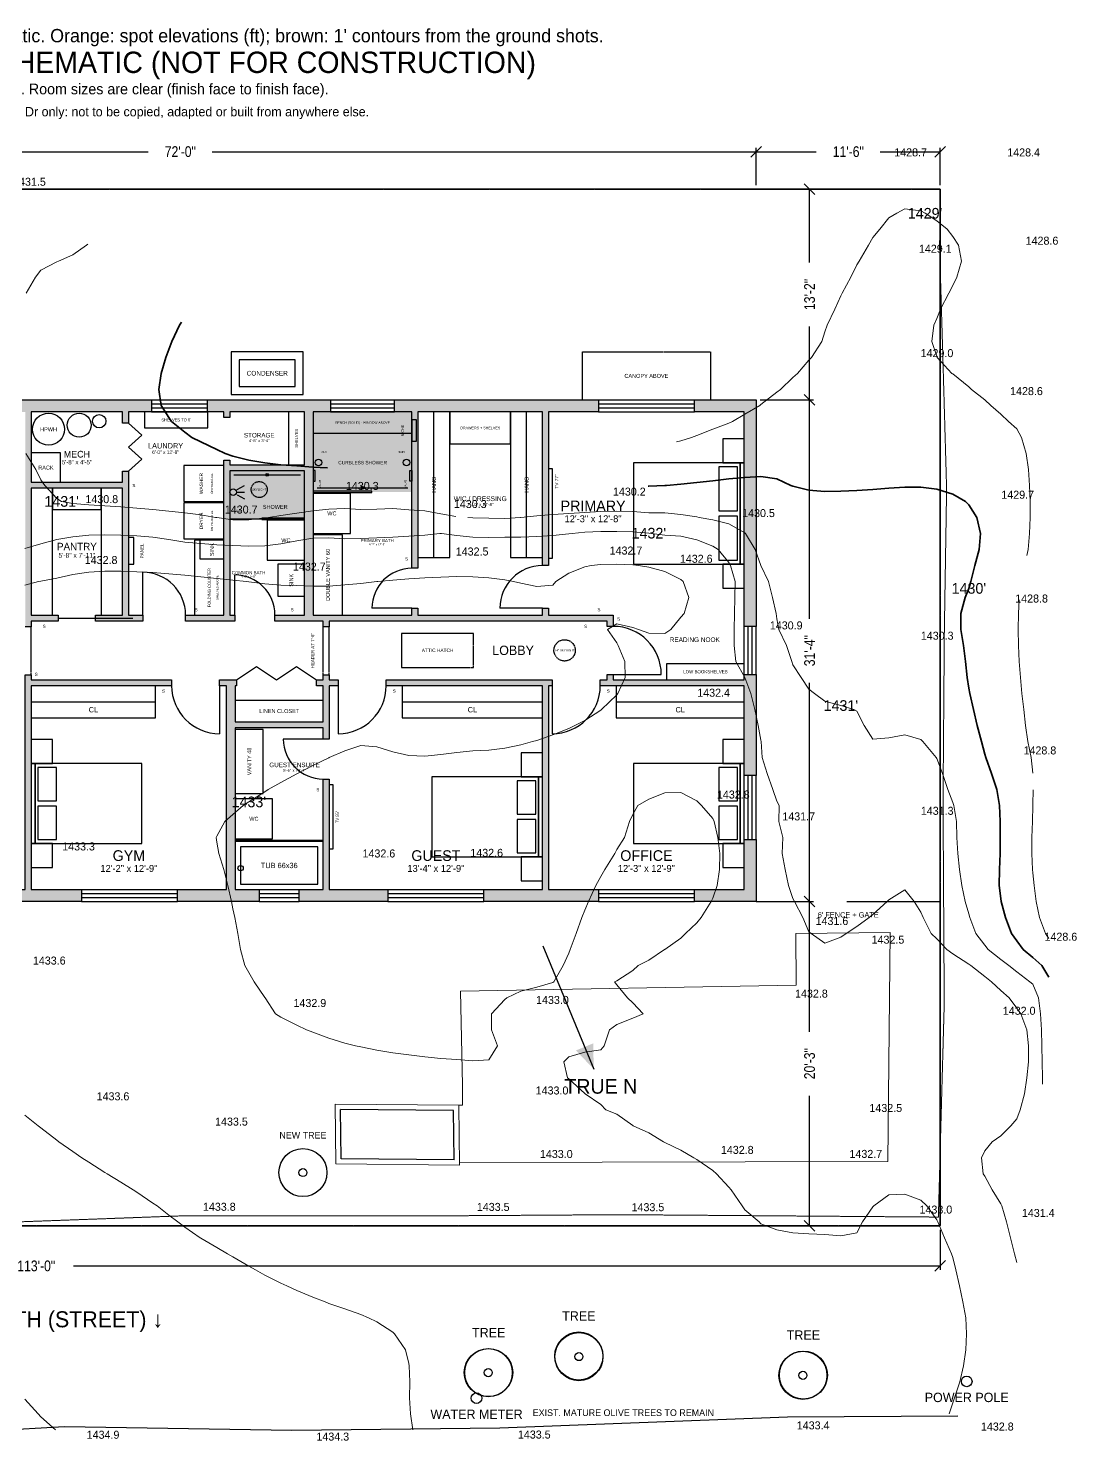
# Model space of a CAD drawing. Header units: inches. Extents: x -21 to 1460, y -168 to 898.
# Drawn here: x 674 to 1460, y -161 to 898 of the extents above; entities that cross this region are included whole.
import ezdxf
from ezdxf.enums import TextEntityAlignment as Align

# ---------------------------------------------------------------- set-up
doc = ezdxf.new("R2010")
doc.units = ezdxf.units.IN
doc.linetypes.add('DASHED', pattern=[1.524, 1.27, -0.254])
doc.linetypes.add('DASHED2', pattern=[0.762, 0.635, -0.127])
for name, color, linetype in [('A-ANNO-DIMS', 1, 'Continuous'), ('A-ANNO-TEXT', 7, 'Continuous'), ('A-AREA-IDEN', 7, 'Continuous'), ('A-CANP', 8, 'Continuous'), ('A-CLNG', 8, 'Continuous'), ('A-DOOR', 3, 'Continuous'), ('A-EQPM', 6, 'Continuous'), ('A-FENC', 8, 'Continuous'), ('A-FURN', 9, 'Continuous'), ('A-GLAZ', 4, 'Continuous'), ('A-WALL', 7, 'Continuous'), ('A-WALL-PATT', 8, 'Continuous'), ('C-PROP', 5, 'Continuous'), ('L-PLNT', 3, 'Continuous'), ('V-SURV-ELEV', 30, 'Continuous'), ('V-SURV-FENC', 3, 'Continuous'), ('V-SURV-LOT', 5, 'Continuous'), ('V-SURV-MISC', 4, 'Continuous'), ('V-SURV-PAVE', 8, 'Continuous'), ('V-SURV-TREE', 3, 'Continuous'), ('V-SURV-UTIL', 6, 'Continuous'), ('V-TOPO', 34, 'Continuous')]:
    doc.layers.add(name, color=color, linetype=linetype)
doc.styles.add('OpenSansCondensed-Light', font='OpenSansCondensed-Light.ttf')
doc.dimstyles.new('OWNER', dxfattribs={"dimtxt": 8, "dimasz": 6, "dimexe": 3, "dimexo": 3, "dimgap": 2, "dimtad": 1, "dimtsz": 4, "dimcen": 2.5, "dimazin": 3, "dimtfac": 1, "dimtmove": 0, "dimatfit": 3})

# ---------------------------------------------------------------- blocks, each defined once
blk = doc.blocks.new('_OBLIQUE')
at = {"color": 0, "linetype": 'BYBLOCK'}
blk.add_line((-0.5, -0.5), (0.5, 0.5), dxfattribs=at)
blk = doc.blocks.new('*D3')
for p, q in [((356.1, 780.25), (356.1, 808.25)), ((356.1, 805.25), (764.05, 805.25)), ((812.05, 805.25), (1220, 805.25)), ((1220, 780.25), (1220, 808.25))]:
    blk.add_line(p, q)
at = {"layer": 'Defpoints'}
for p in [(356.1, 805.25), (356.1, 777.25), (1220, 777.25)]:
    blk.add_point(p, dxfattribs=at)
at = {"layer": 'A-ANNO-DIMS', "xscale": 8, "yscale": 8}
for p in [(356.1, 805.25), (1220, 805.25)]:
    blk.add_blockref('_OBLIQUE', p, dxfattribs=at)
at = {"layer": 'A-ANNO-DIMS', "insert": (788.05, 805.25), "char_height": 8, "attachment_point": 5, "style": 'OpenSansCondensed-Light'}
blk.add_mtext('72\'-0"', dxfattribs=at)
blk = doc.blocks.new('*D4')
for p, q in [((1220, 780.25), (1220, 808.25)), ((1220, 805.25), (1265, 805.25)), ((1313, 805.25), (1358, 805.25)), ((1358, 780.25), (1358, 808.25))]:
    blk.add_line(p, q)
at = {"layer": 'Defpoints'}
for p in [(1220, 805.25), (1220, 777.25), (1358, 777.25)]:
    blk.add_point(p, dxfattribs=at)
at = {"layer": 'A-ANNO-DIMS', "xscale": 8, "yscale": 8}
for p in [(1220, 805.25), (1358, 805.25)]:
    blk.add_blockref('_OBLIQUE', p, dxfattribs=at)
at = {"layer": 'A-ANNO-DIMS', "insert": (1289, 805.25), "char_height": 8, "attachment_point": 5, "style": 'OpenSansCondensed-Light'}
blk.add_mtext('11\'-6"', dxfattribs=at)
blk = doc.blocks.new('*D5')
for p, q in [((2, -3), (2, -33)), ((1358, -3), (1358, -33)), ((2, -30), (652, -30)), ((708, -30), (1358, -30))]:
    blk.add_line(p, q)
at = {"layer": 'Defpoints'}
for p in [(2, 0), (1358, 0), (2, -30)]:
    blk.add_point(p, dxfattribs=at)
at = {"layer": 'A-ANNO-DIMS', "xscale": 8, "yscale": 8}
for p in [(2, -30), (1358, -30)]:
    blk.add_blockref('_OBLIQUE', p, dxfattribs=at)
at = {"layer": 'A-ANNO-DIMS', "insert": (680, -30), "char_height": 8, "attachment_point": 5, "style": 'OpenSansCondensed-Light'}
blk.add_mtext('113\'-0"', dxfattribs=at)
blk = doc.blocks.new('*D6')
for p, q in [((1223, 243.2), (1263, 243.2)), ((1260, 145.6), (1260, 243.2)), ((1260, 0), (1260, 97.6)), ((1223, 0), (1263, 0))]:
    blk.add_line(p, q)
at = {"layer": 'Defpoints'}
for p in [(1220, 243.2), (1220, 0), (1260, 0)]:
    blk.add_point(p, dxfattribs=at)
at = {"layer": 'A-ANNO-DIMS', "xscale": 8, "yscale": 8, "rotation": 90}
for p in [(1260, 243.2), (1260, 0)]:
    blk.add_blockref('_OBLIQUE', p, dxfattribs=at)
at = {"layer": 'A-ANNO-DIMS', "insert": (1260, 121.6), "char_height": 8, "attachment_point": 5, "rotation": 90, "style": 'OpenSansCondensed-Light'}
blk.add_mtext('20\'-3"', dxfattribs=at)
blk = doc.blocks.new('*D7')
for p, q in [((1223, 619.2), (1263, 619.2)), ((1260, 455.2), (1260, 619.2)), ((1260, 243.2), (1260, 407.2)), ((1223, 243.2), (1263, 243.2))]:
    blk.add_line(p, q)
at = {"layer": 'Defpoints'}
for p in [(1220, 619.2), (1220, 243.2), (1260, 243.2)]:
    blk.add_point(p, dxfattribs=at)
at = {"layer": 'A-ANNO-DIMS', "xscale": 8, "yscale": 8, "rotation": 90}
for p in [(1260, 619.2), (1260, 243.2)]:
    blk.add_blockref('_OBLIQUE', p, dxfattribs=at)
at = {"layer": 'A-ANNO-DIMS', "insert": (1260, 431.2), "char_height": 8, "attachment_point": 5, "rotation": 90, "style": 'OpenSansCondensed-Light'}
blk.add_mtext('31\'-4"', dxfattribs=at)
blk = doc.blocks.new('*D8')
for p, q in [((1223, 777.25), (1263, 777.25)), ((1260, 722.225), (1260, 777.25)), ((1260, 619.2), (1260, 674.225)), ((1223, 619.2), (1263, 619.2))]:
    blk.add_line(p, q)
at = {"layer": 'Defpoints'}
for p in [(1220, 777.25), (1220, 619.2), (1260, 619.2)]:
    blk.add_point(p, dxfattribs=at)
at = {"layer": 'A-ANNO-DIMS', "xscale": 8, "yscale": 8, "rotation": 90}
for p in [(1260, 777.25), (1260, 619.2)]:
    blk.add_blockref('_OBLIQUE', p, dxfattribs=at)
at = {"layer": 'A-ANNO-DIMS', "insert": (1260, 698.225), "char_height": 8, "attachment_point": 5, "rotation": 90, "style": 'OpenSansCondensed-Light'}
blk.add_mtext('13\'-2"', dxfattribs=at)

msp = doc.modelspace()

# ---------------------------------------------------------------- hatches: boundary and pattern name
at = {"layer": 'A-EQPM', "transparency": 33554495}
for points in [[(887.75, 550.2), (961.75, 550.2), (961.75, 610.2), (887.75, 610.2)], [(825.25, 530), (881.25, 530), (881.25, 566), (825.25, 566)]]:
    msp.add_hatch(color=151, dxfattribs=at).paths.add_polyline_path(points)
at = {"layer": 'A-WALL-PATT'}
for points in [[(766.5, 619.2), (766.5, 610.2), (749.25, 610.2), (749.25, 601.8), (744.75, 601.8), (744.75, 610.2), (676.25, 610.2), (676.25, 557.45), (744.75, 557.45), (744.75, 565.8), (749.25, 565.8), (749.25, 457.95), (760, 457.95), (760, 453.45), (749.25, 453.45), (744.75, 453.45), (724.5, 453.45), (724.5, 457.95), (744.75, 457.95), (744.75, 552.95), (676.25, 552.95), (676.25, 457.95), (696.5, 457.95), (696.5, 453.45), (676.25, 453.45), (676.25, 449.2), (671.75, 449.2), (671.75, 453.45), (671.75, 455.7), (671.75, 457.95), (671.75, 610.2), (633.3, 610.2), (633.3, 619.2), (766.5, 619.2)], [(900.75, 619.2), (900.75, 610.2), (887.75, 610.2), (887.75, 457.95), (961.75, 457.95), (961.75, 463), (966.25, 463), (966.25, 457.95), (1059.75, 457.95), (1059.75, 463), (1064.25, 463), (1064.25, 457.95), (1112.75, 457.95), (1112.75, 455.7), (1112.75, 453.45), (1112.75, 449.45), (1108.25, 449.45), (1108.25, 453.45), (1064.25, 453.45), (1059.75, 453.45), (899.75, 453.45), (899.75, 449.2), (895.25, 449.2), (895.25, 453.45), (887.75, 453.45), (881.25, 453.45), (859, 453.45), (859, 457.95), (881.25, 457.95), (881.25, 566), (825.25, 566), (825.25, 457.95), (829, 457.95), (829, 453.45), (825.25, 453.45), (820.75, 453.45), (792, 453.45), (792, 457.95), (820.75, 457.95), (820.75, 574), (825.25, 574), (825.25, 570.5), (881.25, 570.5), (881.25, 610.2), (825.25, 610.2), (825.25, 606), (820.75, 606), (820.75, 610.2), (808.5, 610.2), (808.5, 619.2), (900.75, 619.2)], [(1101.6, 619.2), (1101.6, 610.2), (1064.25, 610.2), (1064.25, 495), (1059.75, 495), (1059.75, 610.2), (966.25, 610.2), (966.25, 493), (961.75, 493), (961.75, 610.2), (948.75, 610.2), (948.75, 619.2), (1101.6, 619.2)], [(1211, 619.2), (1220, 619.2), (1220, 610.2), (1220, 449.45), (1211, 449.45), (1211, 610.2), (1173.6, 610.2), (1173.6, 619.2), (1211, 619.2)], [(622.4, 243.2), (622.4, 252.2), (671.75, 252.2), (671.75, 404.95), (671.75, 407.2), (671.75, 409.45), (671.75, 413.2), (676.25, 413.2), (676.25, 409.45), (781.5, 409.45), (781.5, 404.95), (676.25, 404.95), (676.25, 252.2), (714, 252.2), (714, 243.2), (622.4, 243.2)], [(786, 243.2), (786, 252.2), (822.75, 252.2), (822.75, 404.95), (817.5, 404.95), (817.5, 409.45), (822.75, 409.45), (829.25, 409.45), (830.25, 409.45), (830.25, 404.95), (829.25, 404.95), (829.25, 377.95), (895.25, 377.95), (895.25, 404.95), (890.25, 404.95), (890.25, 409.45), (895.25, 409.45), (895.25, 413.2), (899.75, 413.2), (899.75, 409.45), (906.5, 409.45), (906.5, 404.95), (899.75, 404.95), (899.75, 365), (895.25, 365), (895.25, 373.45), (829.25, 373.45), (829.25, 252.2), (847.25, 252.2), (847.25, 243.2), (786, 243.2)], [(1220, 337.6), (1211, 337.6), (1211, 404.95), (1103, 404.95), (1103, 409.45), (1108.25, 409.45), (1108.25, 413.45), (1112.75, 413.45), (1112.75, 409.45), (1211, 409.45), (1211, 413.45), (1220, 413.45), (1220, 337.6)], [(1015.75, 243.2), (1015.75, 252.2), (1059.75, 252.2), (1059.75, 404.95), (942.5, 404.95), (942.5, 409.45), (1059.75, 409.45), (1064.25, 409.45), (1067, 409.45), (1067, 404.95), (1064.25, 404.95), (1064.25, 252.2), (1101.6, 252.2), (1101.6, 243.2), (1015.75, 243.2)], [(877.25, 243.2), (877.25, 252.2), (895.25, 252.2), (895.25, 335), (899.75, 335), (899.75, 252.2), (943.75, 252.2), (943.75, 243.2), (877.25, 243.2)], [(1220, 252.2), (1220, 243.2), (1211, 243.2), (1173.6, 243.2), (1173.6, 252.2), (1211, 252.2), (1211, 289.6), (1220, 289.6), (1220, 252.2)]]:
    msp.add_hatch(color=8, dxfattribs=at).paths.add_polyline_path(points)

# ---------------------------------------------------------------- linework, layer by layer
at = {"layer": 'A-ANNO-TEXT'}
msp.add_line((1060, 210), (1098.107, 117.545), dxfattribs=at)
msp.add_solid([(1098.107, 117.545), (1097.72, 136.855), (1084.776, 131.52)], dxfattribs=at)
at = {"layer": 'A-CANP', "linetype": 'DASHED'}
msp.add_lwpolyline([(1089.6, 619.2), (1089.6, 655.2), (1185.6, 655.2), (1185.6, 619.2)], dxfattribs=at)
at = {"layer": 'A-CLNG', "linetype": 'DASHED'}
for p, q in [((676.25, 413.2), (676.25, 449.2)), ((895.25, 413.2), (895.25, 449.2)), ((899.75, 413.2), (899.75, 449.2))]:
    msp.add_line(p, q, dxfattribs=at)
msp.add_lwpolyline([(954, 418.7), (1008, 418.7), (1008, 444.2), (954, 444.2)], close=True, dxfattribs=at)
for centre, radius in [((847.25, 552), 6), ((1076.25, 431.45), 8)]:
    msp.add_circle(centre, radius, dxfattribs=at)
at = {"layer": 'A-DOOR'}
for p, q in [((759.25, 592.8), (749.25, 601.8)), ((749.25, 583.8), (759.25, 592.8)), ((759.25, 574.8), (749.25, 583.8)), ((749.25, 565.8), (759.25, 574.8)), ((760, 457.95), (760, 489.95)), ((829, 457.95), (829, 487.95)), ((724.5, 455.7), (752.5, 455.7)), ((961.75, 463), (931.75, 463)), ((1059.75, 463), (1027.75, 463)), ((830.25, 409.45), (845.25, 419.45)), ((845.25, 419.45), (860.25, 409.45)), ((860.25, 409.45), (875.25, 419.45)), ((875.25, 419.45), (890.25, 409.45)), ((1112.75, 413.45), (1148.75, 413.45)), ((817.5, 404.95), (817.5, 368.95)), ((906.5, 404.95), (906.5, 368.95)), ((1067, 404.95), (1067, 368.95)), ((895.25, 365), (865.25, 365))]:
    msp.add_line(p, q, dxfattribs=at)
at = {"layer": 'A-DOOR', "linetype": 'DASHED'}
msp.add_line((696.5, 455.7), (724.5, 455.7), dxfattribs=at)
at = {"layer": 'A-DOOR'}
for centre, radius, start, end in [((760, 457.95), 32, 0, 90), ((829, 457.95), 30, 0, 90), ((961.75, 463), 30, 90, 180), ((1059.75, 463), 32, 90, 180), ((1112.75, 413.45), 36, 0, 90), ((817.5, 404.95), 36, 180, 270), ((906.5, 404.95), 36, -90, 0), ((1067, 404.95), 36, -90, 0), ((895.25, 365), 30, 180, 270)]:
    msp.add_arc(centre, radius, start, end, dxfattribs=at)
at = {"layer": 'A-EQPM'}
for p, q in [((828.25, 563), (878.25, 563)), ((830.75, 552), (836.25, 555)), ((890.75, 553.2), (958.75, 553.2)), ((830.75, 550), (836.25, 550)), ((830.75, 548), (836.25, 545)), ((829.25, 289.2), (895.25, 289.2))]:
    msp.add_line(p, q, dxfattribs=at)
for points in [[(832.25, 629.2), (874.25, 629.2), (874.25, 649.2), (832.25, 649.2)], [(887.75, 594.2), (961.75, 594.2), (961.75, 610.2), (887.75, 610.2)], [(961.75, 588.2), (965.25, 588.2), (965.25, 604.2), (961.75, 604.2)], [(676.25, 557.45), (698.25, 557.45), (698.25, 579.45), (676.25, 579.45)], [(790.75, 543), (820.75, 543), (820.75, 570), (790.75, 570)], [(825.25, 530), (881.25, 530), (881.25, 566), (825.25, 566)], [(887.75, 558.2), (889.25, 558.2), (889.25, 566.2), (887.75, 566.2)], [(961.75, 558.2), (960.25, 558.2), (960.25, 566.2), (961.75, 566.2)], [(676.25, 457.95), (692.25, 457.95), (692.25, 552.95), (676.25, 552.95)], [(692.25, 536.95), (728.75, 536.95), (728.75, 552.95), (692.25, 552.95)], [(728.75, 457.95), (744.75, 457.95), (744.75, 552.95), (728.75, 552.95)], [(790.75, 515), (820.75, 515), (820.75, 542), (790.75, 542)], [(887.75, 519.075), (915.75, 519.075), (915.75, 549.075), (887.75, 549.075)], [(853.25, 499), (881.25, 499), (881.25, 529), (853.25, 529)], [(749.25, 496), (753.25, 496), (753.25, 516), (749.25, 516)], [(802.75, 500), (820.75, 500), (820.75, 514), (802.75, 514)], [(887.75, 457.95), (909.75, 457.95), (909.75, 517.95), (887.75, 517.95)], [(861.25, 472), (881.25, 472), (881.25, 496), (861.25, 496)], [(829.25, 324.2), (850.25, 324.2), (850.25, 372.2), (829.25, 372.2)], [(829.25, 290.2), (857.25, 290.2), (857.25, 320.2), (829.25, 320.2)], [(829.25, 252.2), (895.25, 252.2), (895.25, 288.2), (829.25, 288.2)], [(833.25, 256.2), (891.25, 256.2), (891.25, 284.2), (833.25, 284.2)]]:
    msp.add_lwpolyline(points, close=True, dxfattribs=at)
for centre, radius in [((689.25, 597.2), 12), ((712.25, 600.2), 9), ((727.25, 603.2), 5), ((891.75, 572.2), 2.5), ((957.75, 572.2), 2.5), ((853.25, 563), 1), ((827.75, 550), 2.5), ((924.75, 553.2), 1), ((833.25, 268.2), 2)]:
    msp.add_circle(centre, radius, dxfattribs=at)
at = {"layer": 'A-FENC'}
for p, q in [((1220, 243.2), (1240, 243.2)), ((1288, 243.2), (1358, 243.2))]:
    msp.add_line(p, q, dxfattribs=at)
msp.add_lwpolyline([(826.25, 623.2), (880.25, 623.2), (880.25, 655.2), (826.25, 655.2)], close=True, dxfattribs=at)
at = {"layer": 'A-FURN'}
for p, q in [((978.25, 501), (978.25, 610.2)), ((1047.75, 501), (1047.75, 610.2)), ((676.25, 392.95), (769.5, 392.95)), ((954.5, 392.95), (1059.75, 392.95)), ((1115, 392.95), (1211, 392.95))]:
    msp.add_line(p, q, dxfattribs=at)
for points in [[(761.25, 598.2), (808.75, 598.2), (808.75, 610.2), (761.25, 610.2)], [(869.25, 570.5), (881.25, 570.5), (881.25, 610.2), (869.25, 610.2)], [(966.25, 501), (990.25, 501), (990.25, 610.2), (966.25, 610.2)], [(990.25, 586.2), (1035.75, 586.2), (1035.75, 610.2), (990.25, 610.2)], [(1035.75, 501), (1059.75, 501), (1059.75, 610.2), (1035.75, 610.2)], [(1195, 572.075), (1211, 572.075), (1211, 590.075), (1195, 590.075)], [(1128, 496.075), (1208, 496.075), (1208, 572.075), (1128, 572.075)], [(1208, 496.075), (1211, 496.075), (1211, 572.075), (1208, 572.075)], [(1064.25, 500.575), (1067.25, 500.575), (1067.25, 567.575), (1064.25, 567.575)], [(1192, 536.075), (1206, 536.075), (1206, 569.075), (1192, 569.075)], [(1192, 499.075), (1206, 499.075), (1206, 532.075), (1192, 532.075)], [(798.75, 457.95), (820.75, 457.95), (820.75, 514), (798.75, 514)], [(1195, 478.075), (1211, 478.075), (1211, 496.075), (1195, 496.075)], [(1152.75, 409.45), (1211, 409.45), (1211, 421.45), (1152.75, 421.45)], [(676.25, 380.95), (769.5, 380.95), (769.5, 404.95), (676.25, 404.95)], [(954.5, 380.95), (1059.75, 380.95), (1059.75, 404.95), (954.5, 404.95)], [(1115, 380.95), (1211, 380.95), (1211, 404.95), (1115, 404.95)], [(829.25, 377.95), (895.25, 377.95), (895.25, 393.95), (829.25, 393.95)], [(676.25, 346.575), (692.25, 346.575), (692.25, 364.575), (676.25, 364.575)], [(1195, 346.575), (1211, 346.575), (1211, 364.575), (1195, 364.575)], [(1043.75, 336.575), (1059.75, 336.575), (1059.75, 354.575), (1043.75, 354.575)], [(676.25, 286.575), (679.25, 286.575), (679.25, 346.575), (676.25, 346.575)], [(679.25, 286.575), (759.25, 286.575), (759.25, 346.575), (679.25, 346.575)], [(681.25, 318.575), (695.25, 318.575), (695.25, 343.575), (681.25, 343.575)], [(1128, 286.575), (1208, 286.575), (1208, 346.575), (1128, 346.575)], [(1192, 318.575), (1206, 318.575), (1206, 343.575), (1192, 343.575)], [(1208, 286.575), (1211, 286.575), (1211, 346.575), (1208, 346.575)], [(899.75, 282.575), (902.75, 282.575), (902.75, 330.575), (899.75, 330.575)], [(976.75, 276.575), (1056.75, 276.575), (1056.75, 336.575), (976.75, 336.575)], [(1040.75, 308.575), (1054.75, 308.575), (1054.75, 333.575), (1040.75, 333.575)], [(1056.75, 276.575), (1059.75, 276.575), (1059.75, 336.575), (1056.75, 336.575)], [(681.25, 289.575), (695.25, 289.575), (695.25, 314.575), (681.25, 314.575)], [(1192, 289.575), (1206, 289.575), (1206, 314.575), (1192, 314.575)], [(1040.75, 279.575), (1054.75, 279.575), (1054.75, 304.575), (1040.75, 304.575)], [(676.25, 268.575), (692.25, 268.575), (692.25, 286.575), (676.25, 286.575)], [(1195, 268.575), (1211, 268.575), (1211, 286.575), (1195, 286.575)], [(1043.75, 258.575), (1059.75, 258.575), (1059.75, 276.575), (1043.75, 276.575)]]:
    msp.add_lwpolyline(points, close=True, dxfattribs=at)
at = {"layer": 'A-GLAZ'}
for p, q in [((766.5, 619.2), (808.5, 619.2)), ((766.5, 616.2), (808.5, 616.2)), ((900.75, 619.2), (948.75, 619.2)), ((900.75, 616.2), (948.75, 616.2)), ((1101.6, 619.2), (1173.6, 619.2)), ((1101.6, 616.2), (1173.6, 616.2)), ((766.5, 613.2), (808.5, 613.2)), ((766.5, 610.2), (808.5, 610.2)), ((900.75, 613.2), (948.75, 613.2)), ((900.75, 610.2), (948.75, 610.2)), ((1101.6, 613.2), (1173.6, 613.2)), ((1101.6, 610.2), (1173.6, 610.2)), ((1211, 413.45), (1211, 449.45)), ((1214, 413.45), (1214, 449.45)), ((1217, 413.45), (1217, 449.45)), ((1220, 413.45), (1220, 449.45)), ((1211, 289.6), (1211, 337.6)), ((1214, 289.6), (1214, 337.6)), ((1217, 289.6), (1217, 337.6)), ((1220, 289.6), (1220, 337.6)), ((714, 252.2), (786, 252.2)), ((714, 249.2), (786, 249.2)), ((714, 246.2), (786, 246.2)), ((847.25, 252.2), (877.25, 252.2)), ((847.25, 249.2), (877.25, 249.2)), ((847.25, 246.2), (877.25, 246.2)), ((943.75, 252.2), (1015.75, 252.2)), ((943.75, 249.2), (1015.75, 249.2)), ((943.75, 246.2), (1015.75, 246.2)), ((1101.6, 252.2), (1173.6, 252.2)), ((1101.6, 249.2), (1173.6, 249.2)), ((1101.6, 246.2), (1173.6, 246.2)), ((714, 243.2), (786, 243.2)), ((847.25, 243.2), (877.25, 243.2)), ((943.75, 243.2), (1015.75, 243.2)), ((1101.6, 243.2), (1173.6, 243.2))]:
    msp.add_line(p, q, dxfattribs=at)
for points in [[(887.75, 549.7), (931.75, 549.7), (931.75, 550.7), (887.75, 550.7)], [(849.25, 529.5), (881.25, 529.5), (881.25, 530.5), (849.25, 530.5)]]:
    msp.add_lwpolyline(points, close=True, dxfattribs=at)
at = {"layer": 'A-WALL'}
msp.add_lwpolyline([(633.3, 619.2), (766.5, 619.2), (766.5, 619.2), (766.5, 610.2), (749.25, 610.2), (749.25, 601.8), (744.75, 601.8), (744.75, 610.2), (676.25, 610.2), (676.25, 557.45), (744.75, 557.45), (744.75, 565.8), (749.25, 565.8), (749.25, 457.95), (760, 457.95), (760, 453.45), (749.25, 453.45), (744.75, 453.45), (724.5, 453.45), (724.5, 457.95), (744.75, 457.95), (744.75, 552.95), (676.25, 552.95), (676.25, 457.95), (696.5, 457.95), (696.5, 453.45), (676.25, 453.45), (676.25, 449.2), (671.75, 449.2)], dxfattribs=at)
for points in [[(900.75, 619.2), (900.75, 610.2), (887.75, 610.2), (887.75, 457.95), (961.75, 457.95), (961.75, 463), (966.25, 463), (966.25, 457.95), (1059.75, 457.95), (1059.75, 463), (1064.25, 463), (1064.25, 457.95), (1112.75, 457.95), (1112.75, 455.7), (1112.75, 453.45), (1112.75, 449.45), (1108.25, 449.45), (1108.25, 453.45), (1064.25, 453.45), (1059.75, 453.45), (899.75, 453.45), (899.75, 449.2), (895.25, 449.2), (895.25, 453.45), (887.75, 453.45), (881.25, 453.45), (859, 453.45), (859, 457.95), (881.25, 457.95), (881.25, 566), (825.25, 566), (825.25, 457.95), (829, 457.95), (829, 453.45), (825.25, 453.45), (820.75, 453.45), (792, 453.45), (792, 457.95), (820.75, 457.95), (820.75, 574), (825.25, 574), (825.25, 570.5), (881.25, 570.5), (881.25, 610.2), (825.25, 610.2), (825.25, 606), (820.75, 606), (820.75, 610.2), (808.5, 610.2), (808.5, 619.2), (900.75, 619.2)], [(1101.6, 619.2), (1101.6, 610.2), (1064.25, 610.2), (1064.25, 495), (1059.75, 495), (1059.75, 610.2), (966.25, 610.2), (966.25, 493), (961.75, 493), (961.75, 610.2), (948.75, 610.2), (948.75, 619.2), (1101.6, 619.2)], [(1211, 619.2), (1220, 619.2), (1220, 610.2), (1220, 449.45), (1211, 449.45), (1211, 610.2), (1173.6, 610.2), (1173.6, 619.2), (1211, 619.2)], [(622.4, 243.2), (622.4, 252.2), (671.75, 252.2), (671.75, 404.95), (671.75, 407.2), (671.75, 409.45), (671.75, 413.2), (676.25, 413.2), (676.25, 409.45), (781.5, 409.45), (781.5, 404.95), (676.25, 404.95), (676.25, 252.2), (714, 252.2), (714, 243.2), (622.4, 243.2)], [(786, 243.2), (786, 252.2), (822.75, 252.2), (822.75, 404.95), (817.5, 404.95), (817.5, 409.45), (822.75, 409.45), (829.25, 409.45), (830.25, 409.45), (830.25, 404.95), (829.25, 404.95), (829.25, 377.95), (895.25, 377.95), (895.25, 404.95), (890.25, 404.95), (890.25, 409.45), (895.25, 409.45), (895.25, 413.2), (899.75, 413.2), (899.75, 409.45), (906.5, 409.45), (906.5, 404.95), (899.75, 404.95), (899.75, 365), (895.25, 365), (895.25, 373.45), (829.25, 373.45), (829.25, 252.2), (847.25, 252.2), (847.25, 243.2), (786, 243.2)], [(1220, 337.6), (1211, 337.6), (1211, 404.95), (1103, 404.95), (1103, 409.45), (1108.25, 409.45), (1108.25, 413.45), (1112.75, 413.45), (1112.75, 409.45), (1211, 409.45), (1211, 413.45), (1220, 413.45), (1220, 337.6)], [(1015.75, 243.2), (1015.75, 252.2), (1059.75, 252.2), (1059.75, 404.95), (942.5, 404.95), (942.5, 409.45), (1059.75, 409.45), (1064.25, 409.45), (1067, 409.45), (1067, 404.95), (1064.25, 404.95), (1064.25, 252.2), (1101.6, 252.2), (1101.6, 243.2), (1015.75, 243.2)], [(877.25, 243.2), (877.25, 252.2), (895.25, 252.2), (895.25, 335), (899.75, 335), (899.75, 252.2), (943.75, 252.2), (943.75, 243.2), (877.25, 243.2)], [(1220, 252.2), (1220, 243.2), (1211, 243.2), (1173.6, 243.2), (1173.6, 252.2), (1211, 252.2), (1211, 289.6), (1220, 289.6), (1220, 252.2)]]:
    msp.add_lwpolyline(points, close=True, dxfattribs=at)
at = {"layer": 'C-PROP'}
msp.add_lwpolyline([(2, 0), (1358, 0), (1358, 777.25), (2, 777.25)], close=True, dxfattribs=at)
at = {"layer": 'L-PLNT'}
for centre, radius in [((880, 40), 18), ((880, 40), 3), ((1087, -98), 18), ((1019, -110), 18), ((1087, -98), 3), ((1255, -112), 18), ((1019, -110), 3), ((1255, -112), 3)]:
    msp.add_circle(centre, radius, dxfattribs=at)
at = {"layer": 'V-SURV-FENC', "linetype": 'DASHED2', "lineweight": 18}
msp.add_lwpolyline([(642.333, 2.143), (789.212, 7.53), (1001.79, 7.67), (1118.684, 8.426), (1356.578, 6.635), (1360.978, 166.812), (1360.082, 318.383), (1361.061, 446.11), (1362.765, 552.634), (1359.659, 661.289), (1357.335, 738.601)], dxfattribs=at)
at = {"layer": 'V-SURV-LOT', "linetype": 'DASHED', "lineweight": 35}
for points in [[(1357.887, 777.24), (1.887, 777.24)], [(1357.887, 777.24), (1358, 0)], [(1358, 0), (2, 0)]]:
    msp.add_lwpolyline(points, dxfattribs=at)
at = {"layer": 'V-SURV-MISC', "lineweight": 25}
for points in [[(993.05, 86.527), (908.276, 87.322)], [(908.657, 50.4), (908.276, 87.322)], [(993.431, 49.605), (993.05, 86.527)], [(993.431, 49.605), (908.657, 50.4)]]:
    msp.add_lwpolyline(points, dxfattribs=at)
at = {"layer": 'V-SURV-PAVE', "lineweight": 18}
for points in [[(1249.761, 219.316), (1320.502, 220.003)], [(1249.872, 180.383), (1249.761, 219.316)], [(1320.502, 220.003), (1318.769, 48.355)], [(998.244, 176.099), (1249.872, 180.383)], [(999.801, 105.437), (998.244, 176.099)], [(999.801, 105.437), (999.661, 90.425)], [(996.969, 90.451), (904.274, 91.32)], [(904.738, 46.477), (904.274, 91.32)], [(997.433, 45.607), (996.969, 90.451)], [(999.661, 90.425), (996.969, 90.451)], [(997.433, 45.607), (904.738, 46.477)], [(1318.769, 48.355), (997.414, 47.485)]]:
    msp.add_lwpolyline(points, dxfattribs=at)
at = {"layer": 'V-SURV-PAVE', "lineweight": 25}
msp.add_lwpolyline([(2.705, -159.287), (131.002, -155.414), (268.556, -154.528), (368.74, -157.136), (496.565, -161.036), (541.997, -156.1), (595.388, -156.452), (701.247, -150.438), (871.717, -153.179), (1027.69, -151.355), (1243.308, -143.095), (1371.187, -142.471)], dxfattribs=at)
at = {"layer": 'V-SURV-TREE'}
for centre in [(1086.932, -97.505), (1019.325, -109.974), (1255.361, -111.801)]:
    msp.add_circle(centre, 18, dxfattribs=at)
at = {"layer": 'V-SURV-UTIL'}
for centre in [(1377.824, -116.556), (1010.224, -129.139)]:
    msp.add_circle(centre, 4, dxfattribs=at)
at = {"layer": 'V-TOPO', "lineweight": 13}
for points in [[(1422.814, 502.453), (1424.042, 507.091), (1424.939, 519.091), (1425.337, 531.091), (1425.37, 543.091), (1425.028, 555.091), (1424.21, 567.091), (1422.54, 579.091), (1418.978, 591.091), (1415.451, 597.564), (1409.178, 603.091), (1403.451, 608.565), (1395.895, 615.091), (1391.451, 619.323), (1381.491, 627.091), (1379.451, 629.082), (1367.451, 638.652), (1366.72, 639.091), (1355.699, 651.091), (1355.451, 651.886), (1351.559, 663.091), (1353.299, 675.091), (1355.451, 680.276), (1358.08, 687.091), (1364.465, 699.091), (1367.451, 704.927), (1370.423, 711.091), (1373.963, 723.091), (1371.701, 735.091), (1367.451, 741.736), (1363.205, 747.091), (1355.451, 753.385), (1346.587, 759.091), (1343.451, 760.799), (1331.451, 762.299), (1325.476, 759.091), (1319.451, 755.668), (1312.577, 747.091), (1307.451, 740.879), (1304.247, 735.091), (1297.099, 723.091), (1295.451, 720.375), (1291.031, 711.091), (1284.467, 699.091), (1283.451, 697.133), (1278.906, 687.091), (1273.19, 675.091), (1271.451, 670.224), (1269.117, 663.091), (1261.376, 651.091), (1259.451, 649.032), (1250.813, 639.091), (1247.451, 635.967), (1238.132, 627.091), (1235.451, 624.962), (1223.451, 615.73), (1222.619, 615.091), (1211.451, 608.503), (1202.186, 603.091), (1199.451, 601.8), (1187.451, 597.138), (1175.451, 592.576), (1171.414, 591.091), (1163.451, 588.462), (1160.08, 587.719)], [(672.562, 699.091), (679.493, 711.091), (683.451, 716.415), (695.451, 722.616), (696.599, 723.091), (707.451, 727.83), (717.731, 735.091), (718.692, 735.849)], [(994.724, 531.817), (983.451, 533.75), (971.451, 535.966), (959.451, 536.903), (947.451, 537.867), (935.451, 537.17), (923.451, 537.071), (911.451, 537.737), (899.451, 537.368), (887.451, 536.035), (875.451, 534.329), (863.451, 532.542), (854.109, 531.091), (851.451, 530.725), (839.451, 529.372), (827.451, 529.377), (815.451, 530.939), (814.436, 531.091), (803.451, 533.075), (791.451, 534.524), (779.451, 535.787), (767.451, 536.976), (755.451, 538.066), (743.451, 539.032), (731.451, 539.892), (719.451, 540.482), (707.451, 541.495), (699.04, 543.091), (695.451, 545.308), (686.449, 555.091), (683.451, 559.35), (679.714, 567.091), (672.198, 579.091)], [(1434.652, 106.291), (1434.796, 111.091), (1434.41, 123.091), (1434.141, 135.091), (1433.878, 147.091), (1433.29, 159.091), (1431.722, 171.091), (1427.451, 181.165), (1425.185, 183.091), (1415.451, 190.387), (1409.369, 195.091), (1403.451, 199.771), (1393.895, 207.091), (1391.451, 210.412), (1384.793, 219.091), (1380.21, 231.091), (1379.451, 233.846), (1376.71, 243.091), (1374.138, 255.091), (1372.314, 267.091), (1371.066, 279.091), (1370.439, 291.091), (1370.105, 303.091), (1368.218, 315.091), (1367.451, 317.319), (1363.708, 327.091), (1359.625, 339.091), (1355.451, 350.297), (1354.875, 351.091), (1344.953, 363.091), (1343.451, 364.745), (1331.451, 368.116), (1319.451, 365.907), (1307.451, 364.754), (1300.902, 375.091), (1295.451, 385.876), (1293.133, 387.091), (1283.451, 390.092), (1271.451, 393.444), (1263.774, 399.091), (1259.451, 402.399), (1253.612, 411.091), (1247.451, 420.492), (1246.646, 423.091), (1242.642, 435.091), (1237.02, 447.091), (1235.451, 454.955), (1234.934, 459.091), (1232.278, 471.091), (1229.237, 483.091), (1223.451, 495.061), (1223.441, 495.091), (1219.119, 507.091), (1211.839, 519.091), (1211.451, 519.459), (1199.451, 526.248), (1187.451, 529.306), (1177.306, 531.091), (1175.451, 531.461), (1163.451, 533.385), (1151.451, 534.418), (1139.451, 534.591), (1127.451, 535.451), (1115.451, 535.7), (1103.451, 535.421), (1091.451, 534.833), (1079.451, 534.067), (1067.451, 533.176), (1055.451, 532.19), (1043.451, 531.113), (1043.142, 531.091), (1031.451, 530.309), (1019.451, 530.43), (1007.451, 530.818), (1003.716, 531.091)], [(1415.451, -27.469), (1413.677, -20.909), (1410.657, -8.909), (1407.661, 3.091), (1404.274, 15.091), (1403.451, 16.513), (1396.973, 27.091), (1391.451, 37.348), (1390.217, 39.091), (1388.964, 51.091), (1391.451, 56.348), (1396.857, 63.091), (1403.451, 67.434), (1410.807, 75.091), (1415.451, 80.224), (1417.913, 87.091), (1421.051, 99.091), (1423.031, 111.091), (1424.084, 123.091), (1424.273, 135.091), (1423.013, 147.091), (1418.501, 159.091), (1415.451, 163.288), (1409.615, 171.091), (1403.451, 176.405), (1396.47, 183.091), (1391.451, 186.847), (1380.886, 195.091), (1379.451, 196.115), (1367.451, 204.012), (1362.863, 207.091), (1355.451, 215.244), (1351.293, 219.091), (1345.12, 231.091), (1343.451, 235.281), (1338.448, 243.091), (1331.451, 251.834), (1319.451, 244.467), (1318.111, 243.091), (1307.451, 233.416), (1304.714, 231.091), (1295.451, 224.485), (1287.457, 219.091), (1283.451, 216.532), (1271.451, 211.87), (1261.168, 219.091), (1259.451, 220.487), (1254.874, 231.091), (1248.669, 243.091), (1247.451, 245.392), (1244.287, 255.091), (1241.57, 267.091), (1239.312, 279.091), (1239.942, 291.091), (1237.026, 303.091), (1237.269, 315.091), (1235.451, 318.483), (1232.316, 327.091), (1228.269, 339.091), (1224.385, 351.091), (1223.607, 363.091), (1223.451, 364.143), (1221.363, 375.091), (1218.835, 387.091), (1215.986, 399.091), (1211.518, 411.091), (1211.451, 411.202), (1204.796, 423.091), (1203.363, 435.091), (1203.545, 447.091), (1203.652, 459.091), (1203.984, 471.091), (1204.266, 483.091), (1200.7, 495.091), (1199.451, 497.238), (1191.348, 507.091), (1187.451, 509.663), (1175.451, 514.391), (1163.451, 517.026), (1151.451, 517.889), (1141.404, 519.091), (1139.451, 519.283), (1127.451, 520.26), (1115.451, 520.6), (1103.451, 520.546), (1091.451, 520.026), (1081.84, 519.091), (1079.451, 518.807), (1067.451, 517.481), (1055.451, 516.758), (1043.451, 516.382), (1031.451, 516.195), (1019.451, 516.158), (1007.451, 516.328), (995.451, 517.617), (984.014, 519.091), (983.451, 519.141), (982.742, 519.091), (971.451, 517.856), (959.451, 516.961), (947.451, 516.272), (935.451, 515.671), (923.451, 515.181), (911.451, 515.043), (899.451, 515.75), (887.451, 515.512), (875.451, 513.529), (863.451, 511.18), (851.451, 509.792), (839.451, 509.574), (827.451, 509.989), (815.451, 510.641), (803.451, 511.456), (791.451, 512.599), (779.451, 514.426), (767.451, 516.26), (755.451, 517.354), (743.451, 517.816), (731.451, 518.051), (719.451, 517.861), (707.451, 516.646), (695.451, 514.474), (683.451, 511.415), (671.451, 507.845)], [(1364.638, -140.909), (1367.451, -132.623), (1368.595, -128.909), (1372.572, -116.909), (1375.509, -104.909), (1377.206, -92.909), (1377.731, -80.909), (1377.067, -68.909), (1375.018, -56.909), (1372.411, -44.909), (1369.728, -32.909), (1367.451, -23.751), (1366.413, -20.909), (1361.124, -8.909), (1356.096, 3.091), (1355.451, 4.473), (1347.816, 15.091), (1343.451, 19.265), (1331.451, 23.725), (1319.451, 23.41), (1308.291, 15.091), (1307.451, 14.284), (1299.771, 3.091), (1295.451, -5.062), (1283.451, -7.376), (1271.451, -6.39), (1259.451, -6.044), (1247.451, -5.167), (1235.451, -2.892), (1223.451, 1.633), (1222.088, 3.091), (1211.451, 12.046), (1209.495, 15.091), (1201.067, 27.091), (1199.451, 29.089), (1190.138, 39.091), (1187.451, 41.456), (1175.451, 49.7), (1173.113, 51.091), (1163.451, 56.703), (1151.451, 62.607), (1150.445, 63.091), (1139.451, 69.76), (1127.619, 75.091), (1127.451, 75.248), (1115.451, 83.707), (1107.143, 87.091), (1103.451, 90.919), (1091.603, 99.091), (1091.451, 99.3), (1079.451, 110.356), (1078.326, 111.091), (1075.749, 123.091), (1079.451, 126.739), (1091.451, 130.332), (1103.451, 132.103), (1106.034, 135.091), (1109.981, 147.091), (1115.451, 150.888), (1127.451, 155.845), (1135.203, 159.091), (1127.451, 167.264), (1123.442, 171.091), (1115.451, 180.699), (1113.775, 183.091), (1115.451, 183.829), (1127.451, 191.426), (1131.377, 195.091), (1139.451, 199.125), (1151.102, 207.091), (1151.451, 207.292), (1163.451, 215.824), (1167.04, 219.091), (1175.451, 227.205), (1178.627, 231.091), (1186.291, 243.091), (1187.451, 245.726), (1190.576, 255.091), (1192.526, 267.091), (1192.643, 279.091), (1191.221, 291.091), (1188.543, 303.091), (1187.451, 305.299), (1178.877, 315.091), (1175.451, 318.54), (1163.451, 325.012), (1151.451, 324.75), (1139.451, 319.987), (1131.102, 315.091), (1127.451, 308.375), (1124.849, 303.091), (1121.069, 291.091), (1115.451, 282.095), (1113.957, 279.091), (1106.457, 267.091), (1103.451, 261.899), (1099.673, 255.091), (1094.155, 243.091), (1091.451, 236.597), (1089.099, 231.091), (1084.864, 219.091), (1080.451, 207.091), (1079.451, 204.403), (1075.296, 195.091), (1068.217, 183.091), (1067.451, 182.398), (1055.451, 179.089), (1043.451, 175.877), (1032.915, 171.091), (1031.451, 169.788), (1021.316, 159.091), (1021.481, 147.091), (1025.884, 135.091), (1019.451, 124.446), (1007.451, 123.665), (995.451, 124.702), (983.451, 125.563), (971.451, 126.702), (959.451, 128.151), (947.451, 129.864), (935.451, 131.858), (923.451, 134.192), (919.451, 135.091), (911.451, 137.103), (899.451, 140.787), (887.451, 145.174), (882.779, 147.091), (875.451, 150.574), (863.451, 156.411), (859.331, 159.091), (851.66, 171.091), (851.451, 171.342), (843.5, 183.091), (839.451, 189.869), (836.319, 195.091), (833.116, 207.091), (831.087, 219.091), (828.823, 231.091), (827.451, 237.632), (826.333, 243.091), (823.652, 255.091), (820.677, 267.091), (816.881, 279.091), (815.451, 287.705), (814.872, 291.091), (815.451, 292.152), (821.434, 303.091), (827.451, 308.356), (835.156, 315.091), (839.451, 317.844), (851.451, 325.517), (853.956, 327.091), (863.451, 332.308), (875.451, 338.864), (875.876, 339.091), (887.451, 345.057), (899.451, 350.946), (899.776, 351.091), (911.451, 356.225), (923.451, 360.028), (935.451, 359.093), (947.451, 355.293), (959.451, 352.577), (971.451, 352.17), (983.451, 353.407), (995.451, 354.882), (1007.451, 356.019), (1019.451, 356.751), (1031.451, 358.201), (1043.451, 360.613), (1052.308, 363.091), (1055.451, 363.992), (1067.451, 368.139), (1079.451, 372.965), (1083.972, 375.091), (1091.451, 378.985), (1103.451, 386.734), (1103.909, 387.091), (1115.451, 398.175), (1116.217, 399.091), (1121.759, 411.091), (1121.467, 423.091), (1116.434, 435.091), (1115.451, 437.054), (1108.332, 447.091), (1115.451, 451.321), (1127.451, 448.682), (1131.71, 447.091), (1139.451, 444.356), (1151.451, 444.05), (1155.825, 447.091), (1163.451, 456.285), (1165.811, 459.091), (1169.423, 471.091), (1165.088, 483.091), (1163.451, 484.554), (1151.451, 490.681), (1139.451, 493.707), (1131.634, 495.091), (1127.451, 495.438), (1115.451, 496.128), (1103.451, 495.717), (1096.238, 495.091), (1091.451, 494.043), (1079.451, 489.32), (1069.805, 483.091), (1067.451, 480.195), (1055.451, 479.373), (1043.451, 481.716), (1037.956, 483.091), (1031.451, 484.428), (1019.451, 485.771), (1007.451, 486.514), (995.451, 486.773), (983.451, 486.429), (971.451, 485.808), (959.451, 484.983), (947.451, 484.028), (936.258, 483.091), (935.451, 482.998), (923.451, 481.679), (911.451, 480.518), (899.451, 479.669), (887.451, 479.619), (875.451, 480.174), (863.451, 480.423), (851.451, 481.396), (839.451, 482.855), (837.724, 483.091), (827.451, 484.106), (815.451, 485.355), (803.451, 486.602), (791.451, 487.785), (779.451, 488.845), (767.451, 489.726), (755.451, 490.373), (743.451, 490.737), (731.451, 490.763), (719.451, 490.053), (707.451, 488.28), (695.451, 485.682), (683.451, 483.372), (681.677, 483.091), (671.451, 480.281)], [(1427.451, 339.342), (1426.072, 351.091), (1423.738, 363.091), (1422.009, 375.091), (1420.685, 387.091), (1419.297, 399.091), (1418.053, 411.091), (1417.118, 423.091), (1416.557, 435.091), (1416.442, 447.091), (1416.664, 459.091), (1417.218, 469.324)], [(1439.451, 215.569), (1436.858, 219.091), (1432.368, 231.091), (1429.869, 243.091), (1428.352, 255.091), (1427.451, 264.666), (1427.224, 267.091), (1426.751, 279.091), (1426.763, 291.091), (1427.06, 303.091), (1427.435, 315.091), (1427.451, 315.978), (1427.557, 326.984)], [(962.314, -152.909), (960.631, -140.909), (960.036, -128.909), (960.176, -116.909), (959.714, -104.909), (959.451, -103.207), (956.974, -92.909), (948.717, -80.909), (947.451, -79.761), (935.451, -71.878), (929.277, -68.909), (923.451, -66.483), (911.451, -62.246), (899.451, -58.045), (896.583, -56.909), (887.451, -53.498), (875.451, -48.471), (867.868, -44.909), (863.451, -42.933), (851.451, -36.849), (844.435, -32.909), (839.451, -30.22), (827.451, -23.266), (823.485, -20.909), (815.451, -16.181), (803.451, -9.216), (802.975, -8.909), (791.451, -1.04), (786.115, 3.091), (779.451, 8.096), (770.655, 15.091), (767.451, 17.156), (755.451, 25.21), (752.733, 27.091), (743.451, 32.701), (733.131, 39.091), (731.451, 40.119), (719.451, 47.691), (714.274, 51.091), (707.451, 55.691), (697.011, 63.091), (695.451, 64.245), (683.451, 73.467), (681.385, 75.091), (671.451, 82.928)]]:
    msp.add_lwpolyline(points, dxfattribs=at)
at = {"layer": 'V-TOPO', "lineweight": 35}
for points in [[(898.363, 568.178), (887.451, 568.886), (875.451, 569.679), (863.451, 570.61), (851.451, 571.949), (839.451, 574.01), (827.451, 577.125), (821.733, 579.091), (815.451, 581.973), (803.451, 587.812), (796.748, 591.091), (791.451, 595.093), (781.404, 603.091), (779.451, 606.09), (773.794, 615.091), (771.99, 627.091), (773.706, 639.091), (777.1, 651.091), (779.451, 657.036), (781.68, 663.091), (787.525, 675.091), (788.987, 677.554)], [(1439.451, 186.35), (1434.113, 195.091), (1427.451, 201.254), (1420.284, 207.091), (1415.451, 213.634), (1411.438, 219.091), (1406.922, 231.091), (1403.731, 243.091), (1403.451, 245.328), (1402.163, 255.091), (1402.365, 267.091), (1402.828, 279.091), (1402.998, 291.091), (1402.965, 303.091), (1402.384, 315.091), (1400.503, 327.091), (1396.397, 339.091), (1392.184, 351.091), (1391.451, 353.679), (1388.815, 363.091), (1385.772, 375.091), (1382.822, 387.091), (1380.095, 399.091), (1379.451, 403.162), (1378.116, 411.091), (1377.034, 423.091), (1375.468, 435.091), (1373.485, 447.091), (1373.521, 459.091), (1376.721, 471.091), (1379.451, 477.913), (1380.921, 483.091), (1383.89, 495.091), (1387.274, 507.091), (1388.094, 519.091), (1385.469, 531.091), (1379.451, 540.505), (1376.897, 543.091), (1367.451, 548.563), (1355.451, 552.272), (1343.451, 553.723), (1331.451, 553.777), (1319.451, 553.082), (1307.451, 552.115), (1295.451, 551.227), (1283.451, 550.668), (1271.451, 550.616), (1259.451, 551.568), (1247.451, 554.494), (1245.968, 555.091), (1235.451, 560.125), (1223.451, 561.75), (1211.451, 561.131), (1199.451, 559.928), (1187.451, 558.538), (1175.451, 557.175), (1163.451, 555.967), (1152.599, 555.091), (1151.451, 555.009), (1139.451, 554.446), (1138.825, 554.464)], [(694.369, -152.909), (683.451, -143.108), (681.366, -140.909), (671.451, -129.861)]]:
    msp.add_lwpolyline(points, dxfattribs=at)

# ---------------------------------------------------------------- texts
at = {"layer": 'A-ANNO-TEXT'}
for s, height, p in [("SURVEY OVERLAY: existing conditions (colour) on the owner schematic. Orange: spot elevations (ft); brown: 1' contours from the ground shots.", 10, (678, 892.25)), ('ACCOSTING REBUILD - OWNER SCHEMATIC (NOT FOR CONSTRUCTION)', 16, (678, 872.25)), ('Walls: exterior 9", interior 4.5", plumbing 6.5". Room sizes are clear (finish face to finish face).', 8, (678, 852.25)), ('© 2026 Richard Acosta. All rights reserved. For 220 Laurel Dr only: not to be copied, adapted or built from anywhere else.', 7, (678, 835.25)), ('CONDENSER', 3.5, (853.25, 639.2)), ("SHELVES TO 6'", 2.2, (785, 604.2)), ('HPWH', 3, (689.25, 597.2)), ('BENCH (SOLID) · WINDOW ABOVE', 1.8, (924.75, 602.2)), ('DRAWERS + SHELVES', 2, (1013, 598.2)), ('2ND', 1.4, (895.75, 580.2)), ('CURBLESS SHOWER', 2.6, (924.75, 572.2)), ('MAIN', 1.4, (953.75, 580.2)), ('RACK', 3, (687.25, 568.45)), ('S', 2.4, (753.25, 555)), ('SHOWER', 3, (859.25, 539)), ('VALVE', 1.6, (830.25, 536)), ('WC', 3, (901.75, 534.075)), ('WC', 3, (867.25, 514)), ('S', 2.4, (957.75, 500)), ('S', 2.4, (800, 461.95)), ('S', 2.4, (872, 461.95)), ('S', 2.4, (1102, 461.95)), ('S', 2.4, (1116.75, 455)), ('S', 2.4, (686, 449.45)), ('S', 2.4, (1092, 449.45)), ('S', 2.4, (680, 413.45)), ('LOW BOOKSHELVES', 2.4, (1181.875, 415.45)), ('S', 2.4, (775.5, 400.95)), ('S', 2.4, (948.5, 400.95)), ('S', 2.4, (1109, 400.95)), ('CL', 4, (722.875, 386.95)), ('LINEN CLOSET', 3, (862.25, 385.95)), ('CL', 4, (1007.125, 386.95)), ('CL', 4, (1163, 386.95)), ('S', 2.4, (891.25, 327)), ('WC', 3, (843.25, 305.2)), ('TUB 66x36', 4, (862.25, 270.2)), ("6' FENCE + GATE", 4, (1289, 233.2)), ('TRUE N', 11, (1103.442, 104.602)), ('NEW TREE', 5, (880, 68)), ('PLAN NORTH (STREET) ↓', 12, (678, -70)), ('EXIST. MATURE OLIVE TREES TO REMAIN', 5, (1120.333, -140))]:
    msp.add_text(s, height=height, dxfattribs=at).set_placement(p, align=Align.MIDDLE_CENTER)
for s, height, p in [('SHELVES', 2.2, (875.25, 590.35)), ('NICHE', 2, (954.75, 596.2)), ('WASHER', 2.6, (803.75, 556.5)), ('ON PEDESTAL', 1.6, (811.75, 556.5)), ('TV 77"', 2.6, (1070.25, 558.075)), ('VALVE', 1.4, (892.75, 556.2)), ('VALVE', 1.4, (956.75, 556.2)), ('HANG', 3, (978.25, 555.6)), ('HANG', 3, (1047.75, 555.6)), ('DRYER', 2.6, (803.75, 528.5)), ('ON PEDESTAL', 1.6, (811.75, 528.5)), ('PANEL', 2.5, (759.25, 506)), ('SINK', 3, (811.75, 507)), ('DOUBLE VANITY 60', 3, (898.75, 487.95)), ('FOLDING COUNTER', 2.2, (809.75, 478.475)), ('SHELVES ABOVE', 1.6, (815.75, 478.475)), ('SINK', 3, (871.25, 484)), ('VANITY 48', 3, (839.75, 348.2)), ('TV 55"', 2.2, (905.75, 306.575))]:
    msp.add_text(s, height=height, rotation=90, dxfattribs=at).set_placement(p, align=Align.MIDDLE_CENTER)
at = {"layer": 'A-AREA-IDEN'}
for s, height, p in [('STORAGE', 3.4, (847.25, 592.73)), ('LAUNDRY', 4, (777, 584.8)), ('4\'-8" x 3\'-4"', 2.21, (847.25, 588.65)), ('5\'-8" x 4\'-5"', 3.25, (710.5, 572.5)), ('MECH', 5, (710.5, 578.5)), ('6\'-0" x 12\'-8"', 2.6, (777, 580)), ('WIC / DRESSING', 3.6, (1013, 545.12)), ('7\'-10" x 12\'-8"', 2.34, (1013, 540.8)), ('PRIMARY', 8, (1097.625, 539.675)), ('12\'-3" x 12\'-8"', 5.2, (1097.625, 530.075)), ('PANTRY', 5.5, (710.5, 509.3)), ('PRIMARY BATH', 2.4, (935.75, 513.755)), ('6\'-2" x 12\'-8"', 1.56, (935.75, 510.875)), ('5\'-8" x 7\'-11"', 3.575, (710.5, 502.7)), ('COMMON BATH', 2.4, (839.25, 489.68)), ('4\'-8" x 9\'-0"', 1.56, (839.25, 486.8)), ('LOBBY', 7, (1037.625, 431.45)), ('READING NOOK', 3.5, (1173.875, 439.45)), ('GUEST ENSUITE', 3.4, (873.75, 345.58)), ('5\'-6" x 10\'-1"', 2.21, (873.75, 341.5)), ('GYM', 8, (749.5, 277.6)), ('GUEST', 8, (979.75, 277.6)), ('OFFICE', 8, (1137.625, 277.6)), ('12\'-2" x 12\'-9"', 5.2, (749.5, 268)), ('13\'-4" x 12\'-9"', 5.2, (979.75, 268)), ('12\'-3" x 12\'-9"', 5.2, (1137.625, 268))]:
    msp.add_text(s, height=height, dxfattribs=at).set_placement(p, align=Align.MIDDLE_CENTER)
at = {"layer": 'A-CANP'}
msp.add_text('CANOPY ABOVE', height=3, dxfattribs=at).set_placement((1137.6, 637.2), align=Align.MIDDLE_CENTER)
at = {"layer": 'A-CLNG'}
for s, height, p in [('SKYLIGHT', 1.6, (847.25, 552)), ('ATTIC HATCH', 2.6, (981, 431.45)), ('14" SKYLIGHT', 1.6, (1076.25, 431.45))]:
    msp.add_text(s, height=height, dxfattribs=at).set_placement(p, align=Align.MIDDLE_CENTER)
msp.add_text('HEADER AT 7\'-6"', height=2.4, rotation=90, dxfattribs=at).set_placement((887.25, 431.2), align=Align.MIDDLE_CENTER)
at = {"layer": 'V-SURV-ELEV'}
for s, p in [('1428.7', (1335.761, 804.734)), ('1428.4', (1420.52, 804.701)), ('1431.5', (674.909, 782.729)), ('1428.6', (1434.292, 738.528)), ('1429.1', (1354.271, 732.508)), ('1429.0', (1355.543, 654.271)), ('1428.6', (1422.65, 625.78)), ('1430.3', (924.498, 554.707)), ('1430.2', (1124.798, 550.445)), ('1429.7', (1416.081, 548.114)), ('1430.8', (729.157, 544.803)), ('1430.7', (833.696, 537.012)), ('1430.3', (1005.502, 541.158)), ('1430.5', (1221.701, 534.348)), ('1432.5', (1006.901, 505.552)), ('1432.7', (1122.306, 506.261)), ('1432.8', (728.642, 499.158)), ('1432.6', (1174.98, 500.101)), ('1432.7', (884.816, 494.234)), ('1428.8', (1426.483, 470.304)), ('1430.9', (1242.462, 450.149)), ('1430.3', (1355.688, 442.424)), ('1432.4', (1188.016, 399.697)), ('1428.8', (1432.723, 356.442)), ('1432.8', (1202.776, 323.376)), ('1431.7', (1251.829, 306.979)), ('1431.3', (1355.694, 311.167)), ('1433.3', (711.732, 284.458)), ('1432.6', (936.976, 279.18)), ('1432.6', (1017.832, 279.656)), ('1431.6', (1276.745, 228.591)), ('1432.5', (1318.762, 214.576)), ('1428.6', (1448.453, 216.777)), ('1433.6', (689.764, 198.909)), ('1432.9', (885.209, 167.098)), ('1433.0', (1067.131, 169.388)), ('1432.8', (1261.368, 174.148)), ('1432.0', (1417.165, 161.286)), ('1433.6', (737.57, 97.137)), ('1433.0', (1066.843, 101.533)), ('1432.5', (1317.119, 88.41)), ('1433.5', (826.392, 78.202)), ('1433.0', (1070.039, 53.896)), ('1432.8', (1205.759, 56.993)), ('1432.7', (1302.171, 53.974)), ('1433.8', (817.3, 14.356)), ('1433.5', (1022.727, 14.245)), ('1433.5', (1138.751, 14.038)), ('1433.0', (1354.719, 12.243)), ('1431.4', (1431.49, 9.73)), ('1433.4', (1262.663, -149.509)), ('1432.8', (1400.783, -150.379)), ('1434.9', (730.102, -156.544)), ('1434.3', (902.396, -157.922)), ('1433.5', (1053.521, -156.386))]:
    msp.add_text(s, height=6, dxfattribs=at).set_placement(p, align=Align.MIDDLE_CENTER)
at = {"layer": 'V-SURV-TREE'}
for p in [(1086.932, -67.505), (1019.325, -79.974), (1255.361, -81.801)]:
    msp.add_text('TREE', height=7, dxfattribs=at).set_placement(p, align=Align.MIDDLE_CENTER)
at = {"layer": 'V-SURV-UTIL'}
for s, p in [('POWER POLE', (1377.824, -128.556)), ('WATER METER', (1010.224, -141.139))]:
    msp.add_text(s, height=7, dxfattribs=at).set_placement(p, align=Align.MIDDLE_CENTER)
at = {"layer": 'V-TOPO'}
for s, p in [("1429'", (1346.587, 759.091)), ("1431'", (699.04, 543.091)), ("1432'", (1139.451, 519.283)), ("1430'", (1379.451, 477.913)), ("1431'", (1283.451, 390.092)), ("1433'", (839.451, 317.844))]:
    msp.add_text(s, height=8, dxfattribs=at).set_placement(p, align=Align.MIDDLE_CENTER)

# ---------------------------------------------------------------- dimensions: what is measured, and where the dimension line sits
at = {"layer": 'A-ANNO-DIMS'}
for base, p1, p2, text, picture, middle in [((356.1, 805.25), (356.1, 777.25), (1220, 777.25), '72\'-0"', '*D3', (788.05, 805.25)), ((1220, 805.25), (1220, 777.25), (1358, 777.25), '11\'-6"', '*D4', (1289, 805.25)), ((2, -30), (2, 0), (1358, 0), '113\'-0"', '*D5', (680, -30))]:
    dim = msp.add_linear_dim(base=base, p1=p1, p2=p2, text=text, dimstyle='OWNER', dxfattribs=at)
    dim.commit()
    dim.dimension.update_dxf_attribs({"geometry": picture, "text_midpoint": middle})
for base, p1, p2, text, picture, middle in [((1260, 619.2), (1220, 619.2), (1220, 777.25), '13\'-2"', '*D8', (1260, 698.225)), ((1260, 243.2), (1220, 243.2), (1220, 619.2), '31\'-4"', '*D7', (1260, 431.2)), ((1260, 0), (1220, 0), (1220, 243.2), '20\'-3"', '*D6', (1260, 121.6))]:
    dim = msp.add_linear_dim(base=base, p1=p1, p2=p2, angle=90, text=text, dimstyle='OWNER', dxfattribs=at)
    dim.commit()
    dim.dimension.update_dxf_attribs({"geometry": picture, "text_midpoint": middle})

doc.saveas('drawing.dxf')
